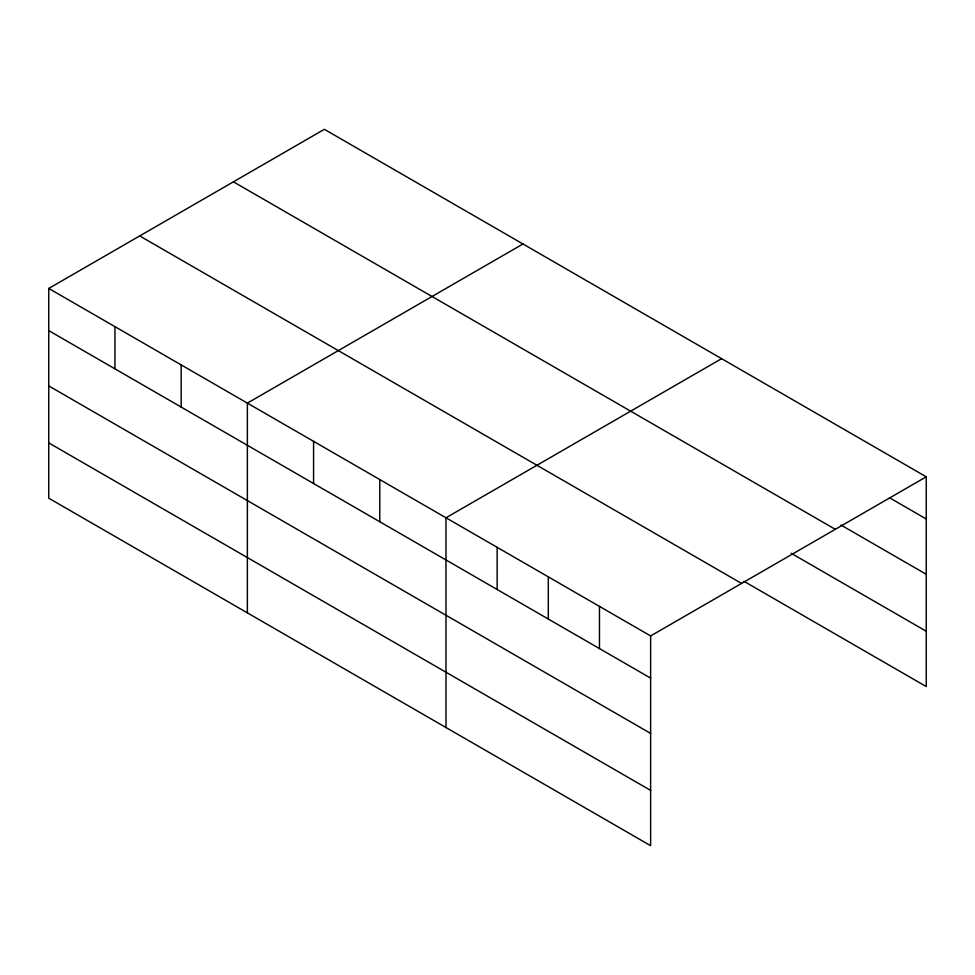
<?xml version="1.0" encoding="UTF-8"?>
<svg xmlns="http://www.w3.org/2000/svg" width="975" height="975" viewBox="0 0 975 975"><rect width="100%" height="100%" fill="white"/><g stroke="black" fill="none" stroke-linecap="round" stroke-linejoin="round"><path stroke-width="1.46" d="M48.75 288.442L650.63 635.932L650.63 845.678L48.75 498.188L48.75 288.442L324.37 129.322L926.25 476.812L926.25 686.558L743.913 581.283M522.99 243.982L247.37 403.114L247.37 612.861M721.61 358.654L445.989 517.786L445.989 727.533M650.63 635.932L926.25 476.812M889.517 497.774L926.25 518.98M840.986 525.05L926.25 574.287M233.415 181.825L835.295 529.315M791.139 553.252L926.25 631.252M139.705 235.938L741.585 583.428M48.75 330.622L650.63 678.112M48.75 385.917L650.63 733.407M48.75 442.894L650.63 790.384M599.467 606.401L599.467 648.582M548.303 576.859L548.303 619.04M497.153 547.328L497.153 589.509M379.787 479.566L379.787 521.747M313.572 441.346L313.572 483.515M181.167 364.894L181.167 407.075M114.952 326.674L114.952 368.842"/></g></svg>
